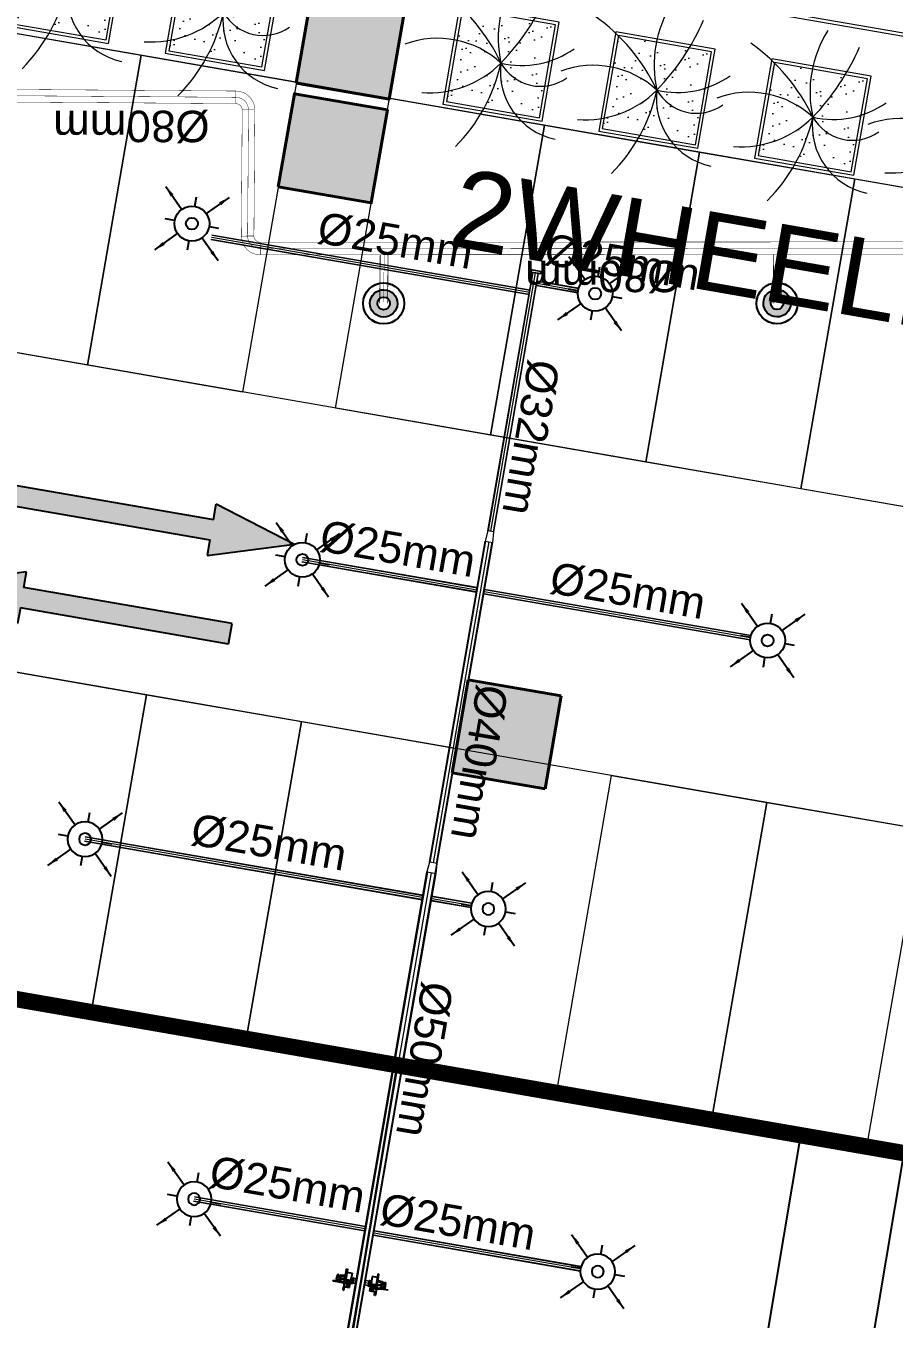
# Model space of a CAD drawing. Header units: inches. Extents: x 257070 to 799932, y -17980 to 269260.
# Drawn here: x 323676 to 329192, y 137499 to 145720 of the extents above; entities that cross this region are included whole.
import ezdxf

# ---------------------------------------------------------------- set-up
doc = ezdxf.new("R2010")
doc.units = ezdxf.units.IN
doc.header["$MEASUREMENT"] = 0
doc.header["$PDMODE"] = 99
doc.header["$PDSIZE"] = 100
for name, color, linetype, lineweight in [('0-AES-DIM', 7, 'Continuous', 5), ('0-AES-F-SPRINKLER PIPE', 10, 'Continuous', 15), ('0-aes-FF-Sprinkler Header', 5, 'Continuous', 0), ('04--HATCH-0', 253, 'Continuous', 13), ('07--DIM-1', 1, 'Continuous', 20), ('E--CONCRETE-4', 4, 'Continuous', 40), ('E--CONCRETE-SHADE', 253, 'Continuous', 20), ('L--GLASS-01', 142, 'Continuous', 20), ('M--TILING-2', 252, 'Continuous', 18), ('Q--PARKING', 253, 'Continuous', 13)]:
    doc.layers.add(name, color=color, linetype=linetype, lineweight=lineweight)
for name, color, linetype in [('0-AES-F-SPRINKLER', 10, 'Continuous'), ('0-aes-ff Nozzel', 30, 'Continuous'), ('0-aes-water curtan pipe', 200, 'Continuous'), ('2 wheeler barrier', 170, 'Continuous'), ('DSP_MISCELANEOUS', 252, 'Continuous'), ('RETAIL', 40, 'Continuous')]:
    doc.layers.add(name, color=color, linetype=linetype)
doc.layers.add('CORE -E', color=7, linetype='Continuous', true_color=0x642d8b)
doc.layers.add('N--FURNITURE-3', color=7, linetype='Continuous', lineweight=13, true_color=0xd47d7d)
doc.styles.get("Standard").update_dxf_attribs({"font": 'arial.ttf'})
doc.styles.add('TEXT style 175', font='GOTHIC.TTF')
doc.dimstyles.new('175', dxfattribs={"dimtxt": 350, "dimasz": 263, "dimexe": 263, "dimexo": 0, "dimgap": 175, "dimtad": 0, "dimdec": 0, "dimrnd": 5, "dimzin": 0, "dimdsep": 46, "dimtxsty": 'TEXT style 175', "dimblk": 'OBLIQUE', "dimcen": 0.09, "dimdle": 263, "dimclrd": 256, "dimclre": 256, "dimclrt": 256, "dimadec": 0, "dimazin": 0, "dimtfac": 1, "dimtdec": 0, "dimtofl": 0, "dimtmove": 1, "dimatfit": 3, "dimldrblk": 'OPEN90', "dimfxl": 1, "dimtolj": 1, "dimtzin": 0, "dimarcsym": 0})
doc.dimstyles.new('ISO-25', dxfattribs={"dimtxt": 2.5, "dimasz": 2.5, "dimexe": 1.25, "dimexo": 0.625, "dimtad": 1, "dimtxsty": 'Standard', "dimcen": 2.5, "dimadec": 0, "dimazin": 0, "dimtfac": 1, "dimtmove": 0, "dimatfit": 3, "dimfxl": 1, "dimarcsym": 0})

# ---------------------------------------------------------------- blocks, each defined once
blk = doc.blocks.new('_ArchTick')
at = {"color": 0, "linetype": 'ByBlock', "const_width": 0.15}
blk.add_lwpolyline([(-0.5, -0.5), (0.5, 0.5)], dxfattribs=at)
blk = doc.blocks.new('*D75')
at = {"layer": '07--DIM-1', "color": 8, "lineweight": -2, "transparency": 16777216}
for p, q in [((9243.5, 16587.1), (9243.5, 14746.9)), ((9729.6, 16487.1), (9143.5, 16487.1)), ((9243.5, 12187.1), (9243.5, 14027.2)), ((9729.6, 12287.1), (9143.5, 12287.1))]:
    blk.add_line(p, q, dxfattribs=at)
at = {"layer": 'DEFPOINTS', "color": 0, "transparency": 16777216}
for p in [(9243.5, 16487.1), (9729.6, 16487.1), (9729.6, 12287.1)]:
    blk.add_point(p, dxfattribs=at)
at = {"layer": '07--DIM-1', "color": 8, "lineweight": -2, "transparency": 16777216, "xscale": 150, "yscale": 150, "zscale": 150}
for p, rotation in [((9243.5, 16487.1), 90), ((9243.5, 12287.1), 270)]:
    blk.add_blockref('_ArchTick', p, dxfattribs=dict(at, rotation=rotation))
at = {"layer": '07--DIM-1', "transparency": 16777216, "insert": (9243.5, 14387.1), "char_height": 250, "attachment_point": 5, "rotation": 90, "style": 'TEXT style 175'}
blk.add_mtext('\\A1;4200', dxfattribs=at)
blk = doc.blocks.new('_Oblique')
at = {"color": 0, "linetype": 'ByBlock', "lineweight": -2}
blk.add_line((-0.5, -0.5), (0.5, 0.5), dxfattribs=at)
blk = doc.blocks.new('_Open90')
at = {"color": 0, "linetype": 'ByBlock', "lineweight": -2}
for p, q in [((-0.5, 0.5), (0, 0)), ((0, 0), (-1, 0)), ((0, 0), (-0.5, -0.5))]:
    blk.add_line(p, q, dxfattribs=at)
blk = doc.blocks.new('basement1_AP$0$AR-DIR-A')
h = blk.add_hatch()
h.set_pattern_fill('ANSI31', color=8)
h.paths.add_polyline_path([(158.1, -457.7), (26.4, -457.7), (26.4, -1800), (-73.9, -1800), (92.3, -2334.7), (258.4, -1800), (158.1, -1800)])
at = {"layer": 'DSP_MISCELANEOUS', "color": 8}
for p, q in [((158.1, -457.7), (26.4, -457.7)), ((26.4, -457.7), (26.4, -1800)), ((158.1, -457.7), (158.1, -1800)), ((26.4, -1800), (-73.9, -1800)), ((-73.9, -1800), (92.3, -2334.7)), ((258.4, -1800), (92.3, -2334.7)), ((158.1, -1800), (258.4, -1800))]:
    blk.add_line(p, q, dxfattribs=at)
blk = doc.blocks.new('A$C3CA070F1')
at = {"layer": '0-AES-F-SPRINKLER'}
h = blk.add_hatch(dxfattribs=at)
h.set_pattern_fill('ANSI31', color=3, scale=0.196883, angle=-34.23352, style=0)
h.set_pattern_definition([(100.766483, (49937.1607, 174049.7081), (1.474466316, 0.280375668), [])])
edge = h.paths.add_edge_path()
edge.add_line((-1.4, 85), (-1.4, 83.7))
edge.add_line((-1.4, 83.7), (-6.5, 83.9))
edge.add_ellipse((-6.5, 82.5), major_axis=(-1.42, -0.27), ratio=1, start_angle=257, end_angle=315)
edge.add_line((-7.7, 83.3), (-15.3, 72.1))
edge.add_ellipse((-11.7, 69.7), major_axis=(-4.25, -0.81), ratio=1, start_angle=-45, end_angle=45)
edge.add_line((-14.2, 66.1), (13.8, 47.1))
edge.add_line((13.8, 47.1), (13, 46))
edge.add_line((13, 46), (-14.9, 65))
edge.add_ellipse((-11.7, 69.7), major_axis=(-5.52, -1.05), ratio=1, start_angle=-45, end_angle=45, ccw=False)
edge.add_line((-16.4, 72.8), (-8.8, 84))
edge.add_ellipse((-6.5, 82.5), major_axis=(-2.69, -0.51), ratio=1, start_angle=257, end_angle=315, ccw=False)
edge.add_line((-6.4, 85.2), (-1.4, 85))
h = blk.add_hatch(dxfattribs=at)
h.set_pattern_fill('ANSI31', color=3, scale=0.196883, angle=-124.23352, style=0)
h.set_pattern_definition([(190.766483, (49937.1607, 174049.7081), (-0.280375668, 1.474466316), [])])
edge = h.paths.add_edge_path()
edge.add_line((-1.5, 53.6), (7.4, 47.6))
edge.add_line((7.4, 47.6), (8.4, 49.1))
edge.add_line((8.4, 49.1), (-0.4, 55.2))
edge.add_ellipse((-2.5, 52.1), major_axis=(-0.69, 3.63), ratio=1, start_angle=315, end_angle=405)
edge.add_line((-5.5, 54.2), (-14.4, 41.2))
edge.add_ellipse((-11.4, 39.1), major_axis=(-0.69, 3.63), ratio=1, start_angle=45, end_angle=135)
edge.add_line((-13.4, 36), (-9.3, 33.2))
edge.add_ellipse((-10.1, 32), major_axis=(-0.27, 1.42), ratio=1, start_angle=225, end_angle=315, ccw=False)
edge.add_line((-8.9, 31.2), (-9.6, 30.3))
edge.add_line((-9.6, 30.3), (-8, 29.2))
edge.add_line((-8, 29.2), (-7.4, 30.1))
edge.add_ellipse((-10.1, 32), major_axis=(-3.3, -0.63), ratio=1, start_angle=135, end_angle=225)
edge.add_line((-8.2, 34.8), (-12.4, 37.6))
edge.add_ellipse((-11.4, 39.1), major_axis=(-1.75, -0.33), ratio=1, start_angle=-45, end_angle=45, ccw=False)
edge.add_line((-12.8, 40.1), (-4, 53.1))
edge.add_ellipse((-2.5, 52.1), major_axis=(-1.75, -0.33), ratio=1, start_angle=225, end_angle=315, ccw=False)
at = {"layer": '0-AES-F-SPRINKLER', "color": 3}
for p, q in [((-94, 87.9), (-92.6, 89.9)), ((-71.7, 72.7), (-94, 87.9)), ((-92.6, 89.9), (-59.3, 67.2)), ((-16.4, 72.8), (-8.8, 84)), ((-7.7, 83.3), (-15.3, 72.1)), ((-1.4, 83.7), (-13.6, 65.8)), ((-1.4, 83.7), (-6.5, 83.9)), ((-6.4, 85.2), (-1.4, 85)), ((-1.4, 85), (-1.4, 83.7)), ((-98.2, 38.1), (-98.1, 38.2)), ((-98.2, 38), (-98.2, 38.1)), ((-98.2, 37.9), (-98.2, 38)), ((-98.2, 37.8), (-98.2, 37.9)), ((-98.2, 37.7), (-98.2, 37.8)), ((-98.2, 37.6), (-98.2, 37.7)), ((-98.2, 37.5), (-98.2, 37.6)), ((-98.2, 37.6), (-98.2, 37.6)), ((-98.2, 37.4), (-98.2, 37.5)), ((-98.2, 37.3), (-98.2, 37.4)), ((-98.2, 37.4), (-98.2, 37.4)), ((-98.1, 37.2), (-98.2, 37.3)), ((-98.1, 38.7), (-97.4, 43.4)), ((-98.1, 38.6), (-98.1, 38.7)), ((-98.1, 38.5), (-98.1, 38.6)), ((-98.1, 38.4), (-98.1, 38.5)), ((-98.1, 38.3), (-98.1, 38.4)), ((-98.1, 38.2), (-98.1, 38.3)), ((-98.1, 37.1), (-98.1, 37.2)), ((-98.1, 37.2), (-98.1, 37.2)), ((-98.1, 37), (-98.1, 37.1)), ((-98.1, 37.1), (-98.1, 37.1)), ((-98, 36.9), (-98.1, 37)), ((-98.1, 37), (-98.1, 37)), ((-98.1, 37), (-98.1, 37)), ((-97.9, 36.8), (-98, 36.9)), ((-98, 36.9), (-98, 36.9)), ((-98, 36.9), (-98, 36.9)), ((-98, 36.9), (-98, 36.9)), ((-98, 36.9), (-98, 36.9)), ((-97.8, 36.9), (-97.9, 36.9)), ((-97.9, 36.9), (-97.9, 36.9)), ((-97.9, 36.9), (-97.9, 36.8)), ((-95.6, 36.5), (-97.9, 36.8)), ((-97.9, 36.8), (-97.9, 36.8)), ((-97.7, 36.9), (-97.8, 36.9)), ((-97.8, 36.9), (-97.8, 36.9)), ((-97.8, 36.9), (-97.8, 36.9)), ((-97.6, 37), (-97.7, 37)), ((-97.7, 37), (-97.7, 37)), ((-97.7, 37), (-97.7, 36.9)), ((-97.5, 37.2), (-97.6, 37.1)), ((-97.6, 37.1), (-97.6, 37.1)), ((-97.6, 37.1), (-97.6, 37)), ((-97.4, 37.3), (-97.5, 37.3)), ((-97.5, 37.3), (-97.5, 37.2)), ((-97.3, 37.5), (-97.4, 37.5)), ((-97.4, 37.5), (-97.4, 37.4)), ((-97.4, 37.4), (-97.4, 37.3)), ((-97.2, 37.7), (-97.3, 37.6)), ((-97.3, 37.6), (-97.3, 37.5)), ((-97.1, 37.9), (-97.2, 37.9)), ((-97.2, 37.9), (-97.2, 37.8)), ((-97.2, 37.8), (-97.2, 37.7)), ((-97, 38.1), (-97.1, 38)), ((-97.1, 38), (-97.1, 37.9)), ((-97, 44.5), (-78.9, 71.2)), ((-96.9, 38.5), (-97, 38.3)), ((-97, 38.3), (-97, 38.2)), ((-97, 38.2), (-97, 38.1)), ((-96.8, 38.8), (-96.9, 38.7)), ((-96.9, 38.7), (-96.9, 38.6)), ((-96.9, 38.6), (-96.9, 38.5)), ((-96.7, 39), (-96.8, 38.9)), ((-96.8, 38.9), (-96.8, 38.8)), ((-96.6, 39.4), (-96.7, 39.3)), ((-96.7, 39.3), (-96.7, 39.1)), ((-96.7, 39.1), (-96.7, 39)), ((-96.5, 39.8), (-96.6, 39.6)), ((-96.6, 39.6), (-96.6, 39.5)), ((-96.6, 39.5), (-96.6, 39.4)), ((-96.4, 40.1), (-96.5, 40)), ((-96.5, 40), (-96.5, 39.9)), ((-96.5, 39.9), (-96.5, 39.8)), ((-96.3, 40.5), (-96.4, 40.4)), ((-96.4, 40.4), (-96.4, 40.3)), ((-96.4, 40.3), (-96.4, 40.1)), ((-96.2, 41), (-96.3, 40.9)), ((-96.3, 40.9), (-96.3, 40.8)), ((-96.3, 40.8), (-96.3, 40.6)), ((-96.3, 40.6), (-96.3, 40.5)), ((-96.1, 41.5), (-96.2, 41.4)), ((-96.2, 41.4), (-96.2, 41.3)), ((-96.2, 41.3), (-96.2, 41.1)), ((-96.2, 41.1), (-96.2, 41)), ((-95.5, 46.3), (-96.1, 41.7)), ((-96.1, 41.7), (-96.1, 41.6)), ((-96.1, 41.6), (-96.1, 41.5)), ((-95.5, 36.5), (-95.6, 36.5)), ((-95.6, 36.5), (-95.6, 36.5)), ((-95.6, 36.5), (-95.6, 36.5)), ((-95.4, 36.6), (-95.5, 36.6)), ((-95.5, 36.6), (-95.5, 36.6)), ((-95.5, 36.6), (-95.5, 36.5)), ((-95.3, 36.7), (-95.4, 36.6)), ((-95.4, 36.6), (-95.4, 36.6)), ((-95.4, 36.6), (-95.4, 36.6)), ((-95.2, 36.8), (-95.3, 36.8)), ((-95.3, 36.8), (-95.3, 36.7)), ((-95.3, 36.7), (-95.3, 36.7)), ((-95.1, 37), (-95.2, 36.9)), ((-95.2, 36.9), (-95.2, 36.9)), ((-95.2, 36.9), (-95.2, 36.8)), ((-95, 37.1), (-95.1, 37.1)), ((-95.1, 37.1), (-95.1, 37)), ((-94.9, 37.4), (-95, 37.3)), ((-95, 37.3), (-95, 37.2)), ((-95, 37.2), (-95, 37.1)), ((-94.8, 37.5), (-94.9, 37.4)), ((-94.9, 37.4), (-94.9, 37.4)), ((-94.7, 37.8), (-94.8, 37.7)), ((-94.8, 37.7), (-94.8, 37.6)), ((-94.8, 37.6), (-94.8, 37.5)), ((-94.6, 38), (-94.7, 37.9)), ((-94.7, 37.9), (-94.7, 37.8)), ((-94.5, 38.4), (-94.6, 38.2)), ((-94.6, 38.2), (-94.6, 38.1)), ((-94.6, 38.1), (-94.6, 38)), ((-94.4, 38.7), (-94.5, 38.6)), ((-94.5, 38.6), (-94.5, 38.5)), ((-94.5, 38.5), (-94.5, 38.4)), ((-93.8, 43.4), (-94.4, 47.9)), ((-94.3, 38.9), (-94.4, 38.8)), ((-94.4, 38.8), (-94.4, 38.7)), ((-94.2, 39.3), (-94.3, 39.2)), ((-94.3, 39.2), (-94.3, 39.1)), ((-94.3, 39.1), (-94.3, 38.9)), ((-94.1, 39.7), (-94.2, 39.6)), ((-94.2, 39.6), (-94.2, 39.4)), ((-94.2, 39.4), (-94.2, 39.3)), ((-94, 40.1), (-94.1, 39.9)), ((-94.1, 39.9), (-94.1, 39.8)), ((-94.1, 39.8), (-94.1, 39.7)), ((-93.9, 40.6), (-94, 40.4)), ((-94, 40.4), (-94, 40.3)), ((-94, 40.3), (-94, 40.2)), ((-94, 40.2), (-94, 40.1)), ((-93.8, 41.1), (-93.9, 40.9)), ((-93.9, 40.9), (-93.9, 40.8)), ((-93.9, 40.8), (-93.9, 40.7)), ((-93.9, 40.7), (-93.9, 40.6)), ((-93.8, 43.3), (-93.8, 43.4)), ((-93.8, 43.2), (-93.8, 43.3)), ((-93.7, 43.1), (-93.8, 43.2)), ((-93.8, 43.2), (-93.8, 43.2)), ((-93.6, 42.7), (-93.8, 41.4)), ((-93.8, 41.4), (-93.8, 41.3)), ((-93.8, 41.3), (-93.8, 41.2)), ((-93.8, 41.2), (-93.8, 41.1)), ((-93.7, 43), (-93.7, 43.1)), ((-93.7, 42.9), (-93.7, 43)), ((-93.7, 42.8), (-93.7, 42.9)), ((-93.7, 42.9), (-93.7, 42.9)), ((-93.6, 42.8), (-93.7, 42.8)), ((-93.6, 42.7), (-93.6, 42.8)), ((-93.6, 42.6), (-93.6, 42.7)), ((-93.6, 42.7), (-93.6, 42.7)), ((-93.6, 42.7), (-93.6, 42.7)), ((-93.5, 42.6), (-93.6, 42.6)), ((-93.5, 42.5), (-93.5, 42.6)), ((-93.5, 42.6), (-93.5, 42.6)), ((-93.5, 42.6), (-93.5, 42.6)), ((-93.4, 42.5), (-93.5, 42.5)), ((-91.1, 42.1), (-93.4, 42.5)), ((-93.4, 42.5), (-93.4, 42.5)), ((-93.3, 42.5), (-93.4, 42.5)), ((-93.4, 42.5), (-93.4, 42.5)), ((-92.9, 46.5), (-93.3, 49.4)), ((-93.2, 42.5), (-93.3, 42.5)), ((-93.3, 42.5), (-93.3, 42.5)), ((-93.3, 42.5), (-93.3, 42.5)), ((-93.1, 42.6), (-93.2, 42.6)), ((-93.2, 42.6), (-93.2, 42.6)), ((-93.2, 42.6), (-93.2, 42.5)), ((-93, 42.7), (-93.1, 42.7)), ((-93.1, 42.7), (-93.1, 42.6)), ((-93.1, 42.6), (-93.1, 42.6)), ((-92.9, 42.8), (-93, 42.8)), ((-93, 42.8), (-93, 42.7)), ((-92.9, 46.4), (-92.9, 46.5)), ((-92.9, 46.3), (-92.9, 46.4)), ((-92.9, 46.4), (-92.9, 46.4)), ((-92.9, 46.2), (-92.9, 46.3)), ((-92.9, 46.3), (-92.9, 46.3)), ((-92.8, 46.2), (-92.9, 46.2)), ((-92.8, 43), (-92.9, 42.9)), ((-92.9, 42.9), (-92.9, 42.9)), ((-92.9, 42.9), (-92.9, 42.8)), ((-92.8, 46.1), (-92.8, 46.2)), ((-92.8, 46.2), (-92.8, 46.2)), ((-92.7, 46.1), (-92.8, 46.1)), ((-92.8, 46.1), (-92.8, 46.1)), ((-92.8, 46.1), (-92.8, 46.1)), ((-92.8, 46.1), (-92.8, 46.1)), ((-92.7, 43.1), (-92.8, 43.1)), ((-92.8, 43.1), (-92.8, 43)), ((-90.6, 47), (-92.7, 43.2)), ((-92.6, 46.1), (-92.7, 46.1)), ((-92.7, 46.1), (-92.7, 46.1)), ((-92.7, 46.1), (-92.7, 46.1)), ((-92.7, 46.1), (-92.7, 46.1)), ((-92.7, 43.2), (-92.7, 43.1)), ((-92.5, 46.1), (-92.6, 46.1)), ((-92.6, 46.1), (-92.6, 46.1)), ((-92.6, 46.1), (-92.6, 46.1)), ((-92.6, 46.1), (-92.6, 46.1)), ((-92.4, 46.3), (-92.5, 46.2)), ((-92.5, 46.2), (-92.5, 46.2)), ((-92.5, 46.2), (-92.5, 46.1)), ((-92.3, 46.4), (-92.4, 46.4)), ((-92.4, 46.4), (-92.4, 46.3)), ((-92.4, 46.3), (-92.4, 46.3)), ((-90.3, 50.1), (-92.3, 46.4)), ((-84.5, 65.7), (-92.1, 54.5)), ((-91, 42.1), (-91.1, 42.1)), ((-91.1, 42.1), (-91.1, 42.1)), ((-90.9, 42.1), (-91, 42.1)), ((-91, 42.1), (-91, 42.1)), ((-91, 42.1), (-91, 42.1)), ((-90.8, 42.1), (-90.9, 42.1)), ((-90.9, 42.1), (-90.9, 42.1)), ((-90.7, 42.2), (-90.8, 42.2)), ((-90.8, 42.2), (-90.8, 42.2)), ((-90.8, 42.2), (-90.8, 42.1)), ((-90.6, 42.4), (-90.7, 42.3)), ((-90.7, 42.3), (-90.7, 42.3)), ((-90.7, 42.3), (-90.7, 42.2)), ((-90.4, 46.9), (-90.6, 47)), ((-90.5, 42.5), (-90.6, 42.4)), ((-90.6, 42.4), (-90.6, 42.4)), ((-90.4, 42.7), (-90.5, 42.6)), ((-90.5, 42.6), (-90.5, 42.6)), ((-90.5, 42.6), (-90.5, 42.5)), ((-90.4, 46.9), (-88.3, 46.5)), ((-88.3, 46.5), (-90.4, 42.8)), ((-90.4, 42.8), (-90.4, 42.7)), ((-90.3, 50.2), (-90.3, 50.2)), ((-89.4, 54.1), (-90.1, 50.9)), ((-87.9, 57.4), (-89.5, 49.2)), ((-89.4, 55.1), (-89.4, 55.1)), ((-88.1, 46.5), (-88.3, 46.5)), ((-87.2, 59), (-87.3, 58.9)), ((-87.2, 59), (-86.9, 59.4)), ((-85.5, 57), (-87.2, 48.7)), ((-87.1, 49.1), (-83.1, 28.1)), ((-85.2, 57.7), (-85.3, 57.6)), ((-76.5, 43.5), (-84.7, 49.1)), ((-83.1, 28.1), (-59.8, 9)), ((-76.9, 69.9), (-81.9, 62.5)), ((-79.8, 65.6), (-81.8, 67)), ((-45.1, 30.7), (-81.4, -22.7)), ((-78, 63), (-80.3, 64.8)), ((-57.1, 13), (-79.2, 28)), ((-71.2, 26.1), (-79, 31.5)), ((-78.9, 71.2), (-76.9, 69.9)), ((-78.4, -29.4), (-39.9, 27.2)), ((-70, 64.5), (-78, 63)), ((-68.6, 55.2), (-74.6, 59.3)), ((-66.2, 53.6), (-74.2, 41.9)), ((-74.2, 41.9), (-71.2, 26.1)), ((-72.8, 43.9), (-70.8, 42.5)), ((-69.3, 47.2), (-71.9, 43.3)), ((-71.2, 26.1), (-55.4, 15.4)), ((-70.8, 42.5), (-69.6, 43.1)), ((-69.6, 43.1), (-65.6, 49)), ((-65.5, 50.3), (-67.6, 51.7)), ((-61.8, 66), (-67.1, 65)), ((-60.6, 65.2), (-66.8, 69.4)), ((-50.4, 56.6), (-66.2, 53.6)), ((-65.6, 49), (-65.5, 50.3)), ((-46.7, 28.3), (-63.5, 39.8)), ((-59.3, 67.2), (-60.6, 65.2)), ((-60.3, 44.4), (-42.5, 32.3)), ((-56.6, 67), (-59.8, 66.4)), ((-50.4, 56.6), (-58.3, 62)), ((-18.5, 45.8), (-56.6, 67)), ((-16.9, 37.4), (-55.1, 63.4)), ((-28.6, 41.7), (-50.4, 56.6)), ((-12.5, 8.5), (-45.1, 30.7)), ((-36, 41.9), (-44.1, 30)), ((-43.5, 33), (-34.7, 45.9)), ((-38.8, -30.1), (-12.5, 8.5)), ((-36.6, 24.9), (-27.8, 37.8)), ((-35.2, 41.4), (-36, 41.9)), ((-31.7, 32.1), (-35.3, 38.9)), ((-30.3, 52.3), (-16.4, 72.8)), ((-29, 19.7), (-17.4, 36.7)), ((-20.7, 31.9), (-28.3, 37.1)), ((-27.8, 37.8), (-26.1, 40.3)), ((-23.3, 15.8), (-12.3, 33.3)), ((-1.1, 25.8), (-22.9, -9.3)), ((-22, 15), (-12.4, 30.5)), ((-9.5, 31.8), (-20.6, 14)), ((1.6, 23.7), (-20, -11.1)), ((-19.9, -8), (-1.3, 22.5)), ((-19.1, 13), (-9.6, 28.5)), ((-16.9, 37.4), (-18.5, 45.8)), ((-6.7, 29.8), (-17.7, 12.1)), ((-17.4, 36.7), (-16.9, 37.4)), ((4.4, 21.7), (-17.1, -13)), ((-17, -9.8), (1.5, 20.5)), ((-16.3, 11.1), (-6.9, 26.5)), ((13, 46), (-14.9, 65)), ((-3.9, 27.8), (-14.9, 10.1)), ((-5.5, 54.2), (-14.4, 41.2)), ((-14.2, 66.1), (13.8, 47.1)), ((-14.2, -14.8), (7.2, 19.7)), ((-14.2, -11.6), (4.3, 18.4)), ((-12.3, 33.3), (-13.8, 32.5)), ((-13.5, 9.2), (-4.1, 24.5)), ((-13.4, 36), (-9.3, 33.2)), ((-12.8, 40.1), (-4, 53.1)), ((-2.4, 33.9), (-12.4, 40.7)), ((-8.2, 34.8), (-12.4, 37.6)), ((-12.4, 30.5), (-12.3, 33.3)), ((-9.5, 31.8), (-12.4, 30.5)), ((7, 16.4), (-11.3, -13.5)), ((8.8, 17.2), (-10.3, -14)), ((-9.6, 28.5), (-9.5, 31.8)), ((-8.9, 31.2), (-9.6, 30.3)), ((-9.6, 30.3), (-8, 29.2)), ((-6.7, 29.8), (-9.6, 28.5)), ((-8.7, -12.8), (8.7, 12.8)), ((-8, 29.2), (-7.4, 30.1)), ((-6.9, 26.5), (-6.7, 29.8)), ((-3.9, 27.8), (-6.9, 26.5)), ((8.4, 49.1), (-6.8, 26.7)), ((5, 44.1), (-5.3, 51.1)), ((-4.1, 24.5), (-3.9, 27.8)), ((-1.1, 25.8), (-4.1, 24.5)), ((-1.5, 53.6), (7.4, 47.6)), ((-1.3, 22.5), (-1.1, 25.8)), ((1.6, 23.7), (-1.3, 22.5)), ((13, 46), (-1.2, 25.2)), ((8.4, 49.1), (-0.4, 55.2)), ((1.5, 20.5), (1.6, 23.7)), ((4.4, 21.7), (1.5, 20.5)), ((4.3, 18.4), (4.4, 21.7)), ((7.2, 19.7), (4.3, 18.4)), ((7, 16.4), (7.2, 19.7)), ((8.8, 17.2), (7, 16.4)), ((7.4, 47.6), (8.4, 49.1)), ((9.2, 15), (8.8, 17.2)), ((13.8, 47.1), (13, 46)), ((-81.6, -25.3), (-79.6, -29.9)), ((-79.6, -29.9), (-78.4, -29.4)), ((-66.2, -11.4), (-38.8, -30.1)), ((-22.9, -6.7), (-22.9, -9.3)), ((-22.9, -9.3), (-19.9, -8)), ((-19.9, -8), (-20, -11.1)), ((-20, -11.1), (-17, -9.8)), ((-17, -9.8), (-17.1, -13)), ((-17.1, -13), (-14.2, -11.6)), ((-14.2, -11.6), (-14.2, -14.8)), ((-14.2, -14.8), (-11.3, -13.5)), ((-11.3, -13.5), (-11.3, -14.2)), ((-11.3, -14.2), (-10.6, -14))]:
    blk.add_line(p, q, dxfattribs=at)
for centre, major_axis, start_param, end_param in [((-6.5, 82.5), (-2.69, -0.51), 4.485496, 5.497787), ((-6.5, 82.5), (-1.42, -0.27), 4.485496, 5.497787), ((-94.7, 43.1), (-2.74, -0.52), -0.560204, -0.324923), ((-95.2, 43.3), (-0.41, 2.13), 0.784914, 1.034983), ((-92.8, 45.9), (-0.51, 2.68), 0.787914, 1.247507), ((-92.6, 47.9), (-1.75, -0.33), -0.775969, -0.160442), ((-91.5, 49.5), (-0.33, 1.74), 0.791774, 1.412986), ((-90.8, 53.6), (-0.29, 1.52), 0.785398, 2.356194), ((-95.3, 50.1), (-5.72, -1.09), 2.374727, 2.798549), ((-93.2, 51.4), (-3.09, -0.59), 2.526084, 2.789089), ((-89, 55.4), (-0.103, 0.54), 0.916881, 1.969618), ((-91.1, 54.7), (-0.33, 1.74), 4.197625, 4.773282), ((-92.9, 49.6), (-5.72, -1.09), 2.377207, 2.798549), ((-84.1, 56.7), (-3.79, -0.72), -0.784768, -0.363877), ((-80.2, 54.3), (-1.57, 8.26), 0.010205, 0.785398), ((-83.7, 56.5), (-0.35, 1.85), 0.785501, 1.132999), ((-80.2, 54.3), (-5.9, -1.12), 4.155645, 5.497787), ((-83.2, 64.8), (-1.52, -0.29), 3.926991, 5.497787), ((-80.2, 54.3), (-8.26, -1.57), 4.155621, 4.722594), ((-75, 67.7), (-8.26, -1.57), 1.014052, 3.151797), ((-75.2, 63.2), (-2.79, -0.53), -0.113999, 0.093951), ((-75, 67.7), (-1.12, 5.9), 2.584882, 5.497787), ((-74.9, 45.8), (-0.53, 2.79), 2.356194, 3.926991), ((-75, 67.7), (-1.57, 8.26), 4.722594, 5.497787), ((-64.7, 44.1), (-3.72, -0.71), -0.403281, 1.321745), ((-70.2, 52.9), (-2.79, -0.53), 2.356194, 3.926991), ((-64.7, 44.1), (-0.71, 3.72), 4.96144, 6.686466), ((-65.2, 37.3), (-0.56, 2.96), 5.497794, 6.034125), ((-58.6, 46.9), (-2.96, -0.56), 0.24906, 0.785391), ((-59.9, 59.6), (-2.83, -0.54), 3.926991, 4.712389), ((-33.2, 40), (-0.45, 2.36), 0.803442, 1.867502), ((-30.1, 39.4), (-2.79, -0.53), 2.356194, 3.926991), ((-23.8, 38.7), (-0.53, 2.79), 5.497787, 7.068583), ((-15, 35.1), (-0.54, 2.83), 0.785398, 3.403392), ((-11.7, 69.7), (-5.52, -1.05), -0.785398, 0.785398), ((-11.7, 69.7), (-4.25, -0.81), -0.785398, 0.785398), ((-11.4, 39.1), (-0.69, 3.63), 0.785398, 2.356194), ((-11.4, 39.1), (-1.75, -0.33), -0.785398, 0.785398), ((-10.1, 32), (-0.27, 1.42), 3.926991, 5.497787), ((-10.1, 32), (-3.3, -0.63), 2.356194, 3.926991), ((-2.5, 52.1), (-0.69, 3.63), 5.497787, 7.068583), ((-2.5, 52.1), (-1.75, -0.33), 3.926991, 5.497787), ((6.3, 14.4), (-0.54, 2.83), 3.926991, 4.712389), ((-79.1, -24.2), (-0.51, 2.69), 0.785398, 1.797689), ((-11.1, -11.2), (-2.83, -0.54), 1.570796, 2.356194)]:
    blk.add_ellipse(centre, major_axis=major_axis, ratio=1, start_param=start_param, end_param=end_param, dxfattribs=at)
at = {"layer": '0-AES-F-SPRINKLER', "color": 3, "extrusion": (0, 0, -1)}
for centre, major_axis, start_param, end_param in [((-86.3, 46.7), (-0.53, 2.79), -0.113999, 0.785398), ((-77.4, 33.9), (-0.54, 2.83), 3.926991, 4.712389)]:
    blk.add_ellipse(centre, major_axis=major_axis, ratio=1, start_param=start_param, end_param=end_param, dxfattribs=at)
blk = doc.blocks.new('*U730')
at = {"layer": '0-AES-F-SPRINKLER PIPE', "color": 200, "lineweight": 30, "const_width": 2.67}
for points in [[(-1770300, 98898.6), (-1770300, 88699.6)], [(-1770220, 98898.6), (-1770220, 88699.6)]]:
    blk.add_lwpolyline(points, dxfattribs=at)
at = {"layer": '0-AES-F-SPRINKLER PIPE', "color": 252, "lineweight": 30, "const_width": 2.67}
blk.add_lwpolyline([(-1770260, 98898.6), (-1770260, 88699.6)], dxfattribs=at)
blk = doc.blocks.new('A$C3B671B2F')
at = {"layer": '0-AES-F-SPRINKLER PIPE', "color": 200, "lineweight": 30, "const_width": 2.67}
for points in [[(1.3, 1.3, -0.414214), (121.3, 121.3, -0.414214)], [(81.3, 1.3, -0.414214), (121.3, 41.3, -0.414214)]]:
    blk.add_lwpolyline(points, format="xyb", dxfattribs=at)
at = {"layer": '0-AES-F-SPRINKLER PIPE', "color": 252, "lineweight": 30, "const_width": 2.67}
blk.add_lwpolyline([(41.3, 1.3, -0.414214), (121.3, 81.3)], format="xyb", dxfattribs=at)
at = {"layer": '0-AES-F-SPRINKLER PIPE', "color": 200, "lineweight": 30, "const_width": 2.67}
for points in [[(121.3, 41.3), (121.3, 121.3)], [(81.3, 1.3), (1.3, 1.3)]]:
    blk.add_lwpolyline(points, dxfattribs=at)
blk = doc.blocks.new('*U731')
at = {"layer": '0-AES-F-SPRINKLER PIPE', "color": 200, "lineweight": 30, "const_width": 2.67}
for points in [[(-1770300, 105095.1), (-1770300, 104293.1)], [(-1770220, 105095.1), (-1770220, 104293.1)]]:
    blk.add_lwpolyline(points, dxfattribs=at)
at = {"layer": '0-AES-F-SPRINKLER PIPE', "color": 252, "lineweight": 30, "const_width": 2.67}
blk.add_lwpolyline([(-1770260, 105095.1), (-1770260, 104293.1)], dxfattribs=at)
blk = doc.blocks.new('*U732')
at = {"layer": '0-AES-F-SPRINKLER PIPE', "color": 200, "lineweight": 30, "const_width": 2.67}
for points in [[(-1770300, 98898.6), (-1770300, 93147.6)], [(-1770220, 98898.6), (-1770220, 93147.6)]]:
    blk.add_lwpolyline(points, dxfattribs=at)
at = {"layer": '0-AES-F-SPRINKLER PIPE', "color": 252, "lineweight": 30, "const_width": 2.67}
blk.add_lwpolyline([(-1770260, 98898.6), (-1770260, 93147.6)], dxfattribs=at)
blk = doc.blocks.new('*U701')
at = {"layer": '0-aes-FF-Sprinkler Header', "color": 1, "const_width": 5}
for points in [[(12087231.5, -3664418.6), (12087540.8, -3664418.6)], [(12087231.5, -3664468.6), (12087540.8, -3664468.6)]]:
    blk.add_lwpolyline(points, dxfattribs=at)
at = {"layer": '0-aes-FF-Sprinkler Header', "color": 8, "const_width": 2}
blk.add_lwpolyline([(12087231.5, -3664443.6), (12087540.8, -3664443.6)], dxfattribs=at)
blk = doc.blocks.new('Nozzel')
at = {"transparency": 33554585}
h = blk.add_hatch(color=30, dxfattribs=at)
h.dxf.hatch_style = 1
edge = h.paths.add_edge_path()
edge.add_ellipse((-1664094.5, 224268.9), major_axis=(0.9, 87), ratio=1, start_angle=0, end_angle=360)
edge = h.paths.add_edge_path(flags=16)
edge.add_arc((-1664094.5, 224268.9), 40, 0, 360)
blk.add_circle((-1664094.5, 224268.9), 40)
at = {"layer": '0-AES-F-SPRINKLER', "color": 13}
blk.add_circle((-1664094.5, 224268.9), 130.6, dxfattribs=at)
for major_axis, start_param, end_param in [((0.6, 130.5), 1.575618, 7.858803), ((0.9, 87), 1.580914353715009, 7.864099660894595)]:
    blk.add_ellipse((-1664094.5, 224268.9), major_axis=major_axis, ratio=1, start_param=start_param, end_param=end_param, dxfattribs=at)
at = {"layer": '0-AES-F-SPRINKLER PIPE', "lineweight": 30, "rotation": 180}
blk.add_blockref('*U701', (10423137, -3440174.7), dxfattribs=at)
blk = doc.blocks.new('A$C62443269')
at = {"layer": '04--HATCH-0'}
h = blk.add_hatch(dxfattribs=at)
h.set_pattern_fill('AR-SAND', color=104, scale=100, angle=-23.57346)
h.set_pattern_definition([(13.926542, (-409500.4, -1094328.51), (71.284757, 179.121923), [0, -152, 0, -170, 0, -162.5]), (343.926542, (-409500.4, -1094328.5), (275.07308, 187.885554), [0, -82, 0, -137, 0, -52.5]), (303.926542, (-409613.13, -1094279.32), (285.652397, -124.02348), [0, -50, 0, -180, 0, -235]), (293.926542, (-409613.13, -1094279.32), (310.626355, -39.77918), [0, -25, 0, -118, 0, -135])])
h.paths.add_polyline_path([(10053, 15257.9), (10653, 15257.9), (10653, 14657.9), (10053, 14657.9)])
h = blk.add_hatch(dxfattribs=at)
h.set_pattern_fill('AR-SAND', color=104, scale=100, angle=-23.57346)
h.set_pattern_definition([(13.926542, (-409500.4, -1095333.89), (71.284757, 179.121923), [0, -152, 0, -170, 0, -162.5]), (343.926542, (-409500.4, -1095333.9), (275.07308, 187.885554), [0, -82, 0, -137, 0, -52.5]), (303.926542, (-409613.13, -1095284.7), (285.652397, -124.02348), [0, -50, 0, -180, 0, -235]), (293.926542, (-409613.13, -1095284.7), (310.626355, -39.77918), [0, -25, 0, -118, 0, -135])])
h.paths.add_polyline_path([(10053, 14252.5), (10653, 14252.5), (10653, 13652.5), (10053, 13652.5)])
h = blk.add_hatch(dxfattribs=at)
h.set_pattern_fill('AR-SAND', color=104, scale=100, angle=-23.57346)
h.set_pattern_definition([(13.926542, (-409500.4, -1096339.27), (71.284757, 179.121923), [0, -152, 0, -170, 0, -162.5]), (343.926542, (-409500.4, -1096339.27), (275.07308, 187.885554), [0, -82, 0, -137, 0, -52.5]), (303.926542, (-409613.13, -1096290.08), (285.652397, -124.02348), [0, -50, 0, -180, 0, -235]), (293.926542, (-409613.13, -1096290.08), (310.626355, -39.77918), [0, -25, 0, -118, 0, -135])])
h.paths.add_polyline_path([(10053, 13247.1), (10653, 13247.1), (10653, 12647.1), (10053, 12647.1)])
h = blk.add_hatch(dxfattribs=at)
h.set_pattern_fill('AR-SAND', color=104, scale=100, angle=-23.57346)
h.set_pattern_definition([(13.926542, (-409517.75, -1098131.36), (71.284757, 179.121923), [0, -152, 0, -170, 0, -162.5]), (343.926542, (-409517.75, -1098131.36), (275.07308, 187.885554), [0, -82, 0, -137, 0, -52.5]), (303.926542, (-409630.49, -1098082.17), (285.652397, -124.02348), [0, -50, 0, -180, 0, -235]), (293.926542, (-409630.49, -1098082.17), (310.626355, -39.77918), [0, -25, 0, -118, 0, -135])])
h.paths.add_polyline_path([(10035.7, 11455.1), (10635.7, 11455.1), (10635.7, 10855.1), (10035.7, 10855.1)])
h = blk.add_hatch(dxfattribs=at)
h.set_pattern_fill('AR-SAND', color=104, scale=100, angle=-23.57346)
h.set_pattern_definition([(13.926542, (-409517.75, -1099136.74), (71.284757, 179.121923), [0, -152, 0, -170, 0, -162.5]), (343.926542, (-409517.75, -1099136.74), (275.07308, 187.885554), [0, -82, 0, -137, 0, -52.5]), (303.926542, (-409630.49, -1099087.54), (285.652397, -124.02348), [0, -50, 0, -180, 0, -235]), (293.926542, (-409630.49, -1099087.54), (310.626355, -39.77918), [0, -25, 0, -118, 0, -135])])
h.paths.add_polyline_path([(10035.7, 10449.7), (10635.7, 10449.7), (10635.7, 9849.7), (10035.7, 9849.7)])
at = {"layer": 'E--CONCRETE-SHADE'}
blk.add_hatch(color=256, dxfattribs=at).paths.add_polyline_path([(10699.6, 11687.1), (10699.6, 12287.1), (9599.6, 12287.1), (9599.6, 11687.1)])
at = {"layer": 'E--CONCRETE-SHADE', "ltscale": 3.5}
h = blk.add_hatch(color=256, dxfattribs=at)
h.dxf.hatch_style = 1
h.paths.add_polyline_path([(11369.4, 12286.8), (10769.4, 12287.1), (10769.2, 11687.1), (11369.2, 11686.8)])
at = {"layer": '04--HATCH-0', "color": 104}
for centre, radius, start, end in [((10852.3, 15610.3), 594.7, 147.10102, 210.24805), ((9975.8, 15403.1), 650.6, 5.815, 54.56725), ((9775.6, 14990.8), 578.4, 356.74172, 45.11048), ((10171, 15181.8), 288.5, 309.11841, 45.10488), ((10333.3, 15395.2), 437.8, 272.58316, 357.8681), ((9513.6, 13717.3), 1497.9, 55.91703, 76.50108), ((10074, 15629.5), 727.3, 247.43335, 292.56665), ((11054.3, 13962.5), 1217.6, 125.16379, 154.32339), ((10852.3, 14634.9), 594.7, 147.10102, 210.24805), ((10301.3, 13864.8), 1094.4, 55.21654, 87.29088), ((9975.8, 14427.8), 650.6, 5.815, 54.56725), ((9775.6, 13985.4), 578.4, 356.74172, 45.11048), ((10171, 14176.4), 288.5, 309.11841, 45.10488), ((10333.3, 14389.8), 437.8, 272.58316, 357.8681), ((9513.6, 12711.9), 1497.9, 55.91703, 76.50108), ((10074, 14624.1), 727.3, 247.43335, 292.56665), ((11054.3, 12957.1), 1217.6, 125.16379, 154.32339), ((10852.3, 13629.5), 594.7, 147.10102, 210.24805), ((10301.3, 12859.4), 1094.4, 55.21654, 87.29088), ((9975.8, 13422.4), 650.6, 5.815, 54.56725), ((9775.6, 12980), 578.4, 356.74172, 45.11048), ((10171, 13171), 288.5, 309.11841, 45.10488), ((10333.3, 13384.5), 437.8, 272.58316, 357.8681), ((9513.6, 11706.6), 1497.9, 55.91703, 76.50108), ((10074, 13618.7), 727.3, 247.43335, 292.56665), ((11054.3, 11951.8), 1217.6, 125.16379, 154.32339), ((10852.3, 12624.2), 594.7, 147.10102, 210.24805), ((10301.3, 11854), 1094.4, 55.21654, 87.29088), ((9975.8, 12417), 650.6, 5.815, 54.56725), ((10153.7, 11378.9), 288.5, 309.11841, 45.10488), ((10316, 11592.4), 437.8, 272.58316, 357.8681), ((10284, 10061.9), 1094.4, 55.21654, 87.29088), ((9958.5, 10624.9), 650.6, 5.815, 54.56725), ((10316, 10587), 437.8, 272.58316, 357.8681), ((10284, 9056.5), 1094.4, 55.21654, 87.29088)]:
    blk.add_arc(centre, radius, start, end, dxfattribs=at)
at = {"layer": 'E--CONCRETE-4'}
blk.add_lwpolyline([(10699.6, 11687.1), (10699.6, 12287.1), (9599.6, 12287.1), (9599.6, 11687.1)], close=True, dxfattribs=at)
at = {"layer": 'E--CONCRETE-4', "ltscale": 10}
blk.add_lwpolyline([(11369.2, 11686.8), (11369.4, 12286.8), (10769.4, 12287.1), (10769.2, 11687.1)], close=True, dxfattribs=at)
at = {"layer": 'L--GLASS-01'}
for p, q in [((9729.6, 16487.1), (9729.6, 12287.1)), ((9749.6, 16487.1), (9749.6, 12287.1))]:
    blk.add_line(p, q, dxfattribs=at)
at = {"layer": 'N--FURNITURE-3'}
for points in [[(10033, 14637.9), (10673, 14637.9), (10673, 15277.9), (10033, 15277.9)], [(10053, 14657.9), (10653, 14657.9), (10653, 15257.9), (10053, 15257.9)], [(10033, 13632.5), (10673, 13632.5), (10673, 14272.5), (10033, 14272.5)], [(10053, 13652.5), (10653, 13652.5), (10653, 14252.5), (10053, 14252.5)], [(10033, 12627.1), (10673, 12627.1), (10673, 13267.1), (10033, 13267.1)], [(10053, 12647.1), (10653, 12647.1), (10653, 13247.1), (10053, 13247.1)], [(10015.7, 10835.1), (10655.7, 10835.1), (10655.7, 11475.1), (10015.7, 11475.1)], [(10035.7, 10855.1), (10635.7, 10855.1), (10635.7, 11455.1), (10035.7, 11455.1)], [(10015.7, 9829.7), (10655.7, 9829.7), (10655.7, 10469.7), (10015.7, 10469.7)], [(10035.7, 9849.7), (10635.7, 9849.7), (10635.7, 10449.7), (10035.7, 10449.7)]]:
    blk.add_lwpolyline(points, close=True, dxfattribs=at)
at = {"layer": '07--DIM-1'}
dim = blk.add_aligned_dim(p1=(9729.6, 12287.1), p2=(9729.6, 16487.1), distance=486.1, dimstyle='175', override={"dimfxl": 0}, dxfattribs=at)
dim.commit()
dim.dimension.update_dxf_attribs({"geometry": '*D75', "text_midpoint": (9243.5, 14387.1)})
blk = doc.blocks.new('*U603')
at = {"layer": '0-AES-F-SPRINKLER'}
for p, q in [((171672.4, 56809.4), (171672.4, 56870.6)), ((171561.6, 56698.5), (171500.3, 56698.5)), ((171783.3, 56698.5), (171844.5, 56698.5)), ((171672.4, 56587.7), (171672.4, 56526.4))]:
    blk.add_line(p, q, dxfattribs=at)
for radius in [110.8, 37.8]:
    blk.add_circle((171672.4, 56698.5), radius, dxfattribs=at)
at = {"layer": '0-AES-F-SPRINKLER PIPE'}
for points, override in [([(171467.9, 56903), (171594, 56776.9)], {"dimasz": 70, "dimtad": 0, "dimfxl": 13, "dimarcsym": 1}), ([(171876.9, 56903), (171750.8, 56776.9)], {"dimasz": 70, "dimtad": 0, "dimfxl": 13, "dimarcsym": 1}), ([(171467.9, 56494), (171594, 56620.1)], {"dimasz": 70, "dimtad": 0, "dimfxl": 13, "dimarcsym": 1}), ([(171876.9, 56494), (171750.8, 56620.1)], {"dimasz": 70, "dimgap": 0.625, "dimtad": 0, "dimfxl": 13, "dimarcsym": 1})]:
    blk.add_leader(points, dimstyle='ISO-25', override=override, dxfattribs=at)

msp = doc.modelspace()

# ---------------------------------------------------------------- hatches: boundary and pattern name
at = {"layer": 'E--CONCRETE-SHADE'}
msp.add_hatch(color=8, dxfattribs=at).paths.add_polyline_path([(325393.7, 145356.5), (325984.9, 145254), (326172.7, 146337.9), (325581.5, 146440.3)])
at = {"layer": 'E--CONCRETE-SHADE', "ltscale": 3.5}
h = msp.add_hatch(color=8, dxfattribs=at)
h.dxf.hatch_style = 1
h.paths.add_polyline_path([(325973, 145185.3), (325381.8, 145288), (325279.2, 144696.8), (325870.3, 144594.2)])
h = msp.add_hatch(color=8, dxfattribs=at)
h.dxf.hatch_style = 1
h.paths.add_polyline_path([(327076.9, 141460.5), (326485.7, 141562.9), (326383.3, 140971.8), (326974.5, 140869.3)])

# ---------------------------------------------------------------- linework, layer by layer
at = {"layer": '0-AES-F-SPRINKLER PIPE', "ltscale": 1000, "elevation": 0}
for points in [[(326875.3, 144011.9), (324852.9, 144362.4)], [(326877.4, 144024.2), (324855.7, 144374.6)], [(326879.5, 144036.5), (324857.2, 144387)], [(326880.1, 144039.5), (324857.3, 144390)], [(326874.8, 144008.9), (324852, 144359.5)], [(326611.5, 142510.2), (326896, 144152.2)], [(326614.4, 142509.7), (326899, 144151.7)], [(326630.2, 142507), (326914.8, 144149)], [(326646, 142504.2), (326930.5, 144146.2)], [(326648.9, 142503.7), (326933.5, 144145.7)], [(327181.8, 144020.9), (326919.7, 144066.3)], [(327181.9, 144023.9), (326920.2, 144069.3)], [(327183.4, 144036.4), (326922.4, 144081.6)], [(327186.2, 144048.6), (326924.5, 144093.9)], [(327187.1, 144051.4), (326925, 144096.9)], [(326241.3, 140403.5), (326595, 142444.4)], [(326245.2, 140402.8), (326598.9, 142443.7)], [(326264.9, 140399.4), (326618.6, 142440.3)], [(326284.6, 140396), (326638.3, 142436.9)], [(326288.6, 140395.3), (326642.3, 142436.2)], [(326538.5, 142118.2), (325429, 142310.5)], [(326539, 142121.2), (325429.9, 142313.4)], [(326541.1, 142133.5), (325432.7, 142325.6)], [(326543.2, 142145.8), (325434.2, 142338)], [(326543.8, 142148.8), (325434.3, 142341)], [(326193.5, 140163), (324048.4, 140534.7)], [(326194, 140165.9), (324049.3, 140537.6)], [(326196.2, 140178.2), (324052.1, 140549.8)], [(326198.3, 140190.5), (324053.6, 140562.2)], [(326198.8, 140193.5), (324053.7, 140565.3)], [(325357.7, 135340.3), (326224.4, 140341.1)], [(325362.6, 135339.4), (326229.3, 140340.2)], [(325387.2, 135334.8), (326253.9, 140335.9)], [(325411.8, 135330.3), (326278.6, 140331.7)], [(325416.7, 135329.4), (326283.5, 140330.8)], [(325828.7, 138058), (324741.3, 138246.4)], [(325829.2, 138060.9), (324742.2, 138249.3)], [(325831.4, 138073.3), (324745, 138261.5)], [(325833.5, 138085.6), (324746.5, 138274)], [(325834, 138088.5), (324746.6, 138277)], [(327198.4, 137804.9), (325885.2, 138032.5)], [(327199.6, 137817.4), (325887.3, 138044.8)], [(327202.2, 137829.6), (325889.5, 138057.1)], [(327203, 137832.5), (325890, 138060.1)], [(327198.3, 137801.9), (325884.7, 138029.5)], [(325770.8, 137724), (325752.9, 137727.2)], [(325771.3, 137727), (325753.4, 137730.1)], [(325773.5, 137739.3), (325755.5, 137742.4)], [(325775.6, 137751.6), (325757.5, 137754.8)], [(325776.1, 137754.6), (325758, 137757.7)], [(325851.5, 137710.1), (325830, 137713.8)], [(325851.9, 137713), (325830.5, 137716.8)], [(325854, 137725.4), (325832.6, 137729.1)], [(325856.1, 137737.7), (325834.7, 137741.4)], [(325856.6, 137740.7), (325835.2, 137744.3)]]:
    msp.add_lwpolyline(points, dxfattribs=at)
for points in [[(326884.8, 144170.4), (326882.1, 144154.6), (326947.4, 144143.3), (326950.1, 144159.1)], [(326887.3, 144166.8), (326885.7, 144157.1), (326944.9, 144146.8), (326946.6, 144156.6)], [(326648.9, 142503.7), (326611.5, 142510.2), (326595, 142444.4), (326642.3, 142436.2)], [(326288.6, 140395.3), (326241.3, 140403.5), (326224.4, 140341.1), (326283.5, 140330.8)]]:
    msp.add_lwpolyline(points, close=True, dxfattribs=at)
at = {"layer": '0-AES-F-SPRINKLER PIPE', "ltscale": 1000}
for points in [[(328277.7, 141813.9), (326585.3, 142107.2)], [(328277.8, 141817), (326585.8, 142110.2)], [(328279, 141829.4), (326587.9, 142122.5)], [(328281.6, 141841.7), (326590.1, 142134.8)], [(328282.4, 141844.6), (326590.6, 142137.8)], [(326509.6, 140143.2), (326253.6, 140187.6)], [(326505.4, 140128.2), (326255.9, 140171.5)], [(326508.6, 140140.4), (326258, 140183.8)], [(326503.4, 140112.9), (326253.2, 140156.2)], [(326503.6, 140115.9), (326253.7, 140159.2)]]:
    msp.add_lwpolyline(points, dxfattribs=at)
at = {"layer": '2 wheeler barrier', "color": 8, "const_width": 100, "elevation": 0}
msp.add_lwpolyline([(319828.5, 134457.4), (320761.8, 140026.4), (340403.8, 136615.6)], dxfattribs=at)
at = {"layer": 'E--CONCRETE-4', "color": 8, "ltscale": 10}
for p, q in [((326485.7, 141562.9, 0), (326383.3, 140971.8, 0)), ((327076.9, 141460.5, 0), (326485.7, 141562.9, 0)), ((326974.5, 140869.3, 0), (327076.9, 141460.5, 0)), ((326383.3, 140971.8, 0), (326974.5, 140869.3, 0))]:
    msp.add_line(p, q, dxfattribs=at)
at = {"layer": 'E--CONCRETE-4', "color": 8, "elevation": 0}
msp.add_lwpolyline([(325393.7, 145356.5), (325984.9, 145254), (326172.7, 146337.9), (325581.5, 146440.3)], close=True, dxfattribs=at)
at = {"layer": 'E--CONCRETE-4', "color": 8, "ltscale": 10, "elevation": 0}
msp.add_lwpolyline([(325279.2, 144696.8), (325870.3, 144594.2), (325973, 145185.3), (325381.8, 145288)], close=True, dxfattribs=at)
at = {"layer": 'M--TILING-2', "color": 8, "elevation": 0}
for points in [[(343044.2, 142296.9), (317836, 146675.1)], [(342113.7, 140428.5), (317949.5, 144625.5)], [(341230, 138552.1), (320037.5, 142232.9)], [(340346.3, 136675.6), (320111.6, 140190.1)]]:
    msp.add_lwpolyline(points, dxfattribs=at)
at = {"layer": 'Q--PARKING', "color": 8, "elevation": 0}
for points in [[(324067.3, 143562.9), (323082, 143734), (323424.3, 145704.5), (324409.5, 145533.4), (324067.3, 143562.9)], [(325052.5, 143391.8), (324067.3, 143562.9), (324409.5, 145533.4), (325394.8, 145362.3), (325052.5, 143391.8)], [(326628.9, 143118), (325643.7, 143289.1), (325985.9, 145259.6), (326971.2, 145088.5), (326628.9, 143118)], [(327614.2, 142946.9), (326628.9, 143118), (326971.2, 145088.5), (327956.4, 144917.4), (327614.2, 142946.9)], [(328599.4, 142775.8), (327614.2, 142946.9), (327956.4, 144917.4), (328941.7, 144746.3), (328599.4, 142775.8)], [(329584.7, 142604.6), (328599.4, 142775.8), (328941.7, 144746.3), (329926.9, 144575.1), (329584.7, 142604.6)], [(324099.5, 139497.4), (323114.2, 139668.6), (323456.5, 141639.1), (324441.7, 141467.9), (324099.5, 139497.4)], [(325084.7, 139326.3), (324099.5, 139497.4), (324441.7, 141467.9), (325427, 141296.8), (325084.7, 139326.3)], [(326070, 139155.2), (325084.7, 139326.3), (325427, 141296.8), (326412.2, 141125.7), (326070, 139155.2)], [(328040.5, 138813), (327055.2, 138984.1), (327397.5, 140954.6), (328382.7, 140783.5), (328040.5, 138813)], [(329025.7, 138641.8), (328040.5, 138813), (328382.7, 140783.5), (329368, 140612.3), (329025.7, 138641.8)]]:
    msp.add_lwpolyline(points, close=True, dxfattribs=at)
at = {"layer": 'RETAIL', "color": 8, "elevation": 0}
for points in [[(325173.5, 133967), (322609.3, 134396.7), (323468.7, 139525.2), (326032.9, 139095.5)], [(327737.7, 133537.4), (325173.4, 133967), (326032.8, 139095.5), (328597.1, 138665.8)], [(330960.1, 132997.2), (328395.8, 133426.9), (329255.2, 138555.4), (331819.5, 138125.7)]]:
    msp.add_lwpolyline(points, close=True, dxfattribs=at)

# ---------------------------------------------------------------- block references
at = {"layer": '0-AES-DIM', "color": 51}
for p, rotation in [((325008.2, 145306.4, 0), 270.4648761887949), ((325167.1, 144263.1, 0), 90.46487618877937)]:
    msp.add_blockref('A$C3B671B2F', p, dxfattribs=dict(at, rotation=rotation))
at = {"layer": '0-AES-F-SPRINKLER', "color": 7, "rotation": 80.15741243644592}
for p in [(351249, -34375.1, 0), (353810.6, -34820.3, 0), (351950.7, -36512.2, 0), (354906.5, -37025, 0)]:
    msp.add_blockref('*U603', p, dxfattribs=at)
at = {"layer": '0-AES-F-SPRINKLER', "color": 7, "xscale": -1, "rotation": 80.1574124245228}
for p in [(409262.1, 300003.2, 0), (411824, 299559.5, 0), (409955, 297715, 0), (412519.2, 297254.1, 0)]:
    msp.add_blockref('*U603', p, dxfattribs=at)
at = {"layer": '0-AES-F-SPRINKLER', "ltscale": 1000, "xscale": -1, "rotation": 136.2537137488521}
msp.add_blockref('A$C3CA070F1', (325755.5, 137742.4, 0), dxfattribs=at)
at = {"layer": '0-AES-F-SPRINKLER', "ltscale": 1000, "rotation": 204.7207477779898}
msp.add_blockref('A$C3CA070F1', (325854.1, 137725.9, 0), dxfattribs=at)
at = {"layer": '0-aes-ff Nozzel', "rotation": 269.4058093131605}
for p in [(84435, -1517723.8, 0), (86934.5, -1517722.6, 0)]:
    msp.add_blockref('Nozzel', p, dxfattribs=at)
at = {"layer": '0-aes-water curtan pipe', "color": 51, "xscale": -1, "rotation": 269.5913706536281}
msp.add_blockref('*U730', (238739, 1916185.8, 0), dxfattribs=at)
at = {"layer": '0-aes-water curtan pipe', "color": 51}
for name, p, rotation in [('*U731', (2094556, 27468.1, 0), 359.5913706530313), ('*U732', (423195.1, 1914612.8, 0), 90.02812342108473)]:
    msp.add_blockref(name, p, dxfattribs=dict(at, rotation=rotation))
at = {"layer": 'DSP_MISCELANEOUS', "color": 8, "xscale": -1, "rotation": 80.14691522982004}
msp.add_blockref('basement1_AP$0$AR-DIR-A', (323098.6, 142915.6, 0), dxfattribs=at)
at = {"layer": 'DSP_MISCELANEOUS', "color": 8, "rotation": 260.1469152298201}
msp.add_blockref('basement1_AP$0$AR-DIR-A', (325441.5, 141867.6, 0), dxfattribs=at)
at = {"layer": 'M--TILING-2', "color": 8, "rotation": 260.1679168137408}
msp.add_blockref('A$C62443269', (315705.4, 157894.7, 0), dxfattribs=at)

# ---------------------------------------------------------------- texts
at = {"layer": '0-AES-F-SPRINKLER PIPE', "color": 7, "linetype": 'Continuous', "lineweight": -3, "ltscale": 0.9, "char_height": 200, "width": 685.774, "attachment_point": 2}
for s, insert, rotation in [('%%C25mm', (326041.8, 144455, 0), 350.16792), ('%%C25mm', (327483.4, 144318.8, 0), 350.16792), ('%%C32mm', (326984.5, 143086.2, 0), 260.16792), ('%%C25mm', (326056.8, 142496.3, 0), 350.16792), ('%%C25mm', (327518, 142229.4, 0), 350.16792), ('%%C40mm', (326657.1, 141020.3, 0), 260.16792), ('%%C25mm', (325238.2, 140630.2, 0), 350.16792), ('%%C50mm', (326308.9, 139132.1, 0), 260.16792), ('%%C25mm', (325355.6, 138455.4, 0), 350.16792), ('%%C25mm', (326438.6, 138217.4, 0), 350.16792)]:
    msp.add_mtext(s, dxfattribs=dict(at, insert=insert, rotation=rotation))
at = {"layer": '0-aes-water curtan pipe', "extrusion": (-9.40022e-12, -7.03085e-09, 1), "char_height": 200, "width": 685.774, "attachment_point": 2, "text_direction": (-0.999999, 0.001337, 0)}
for insert in [(324346.1, 144980.8, 0), (327344.2, 144027.4, 0)]:
    msp.add_mtext('%%C80mm', dxfattribs=dict(at, insert=insert))
at = {"layer": 'CORE -E', "color": 8}
msp.add_text('2WHEELER PARKING', height=500, rotation=350.09354, dxfattribs=at).set_placement((326351, 144326.3, 0))

doc.saveas('drawing.dxf')
